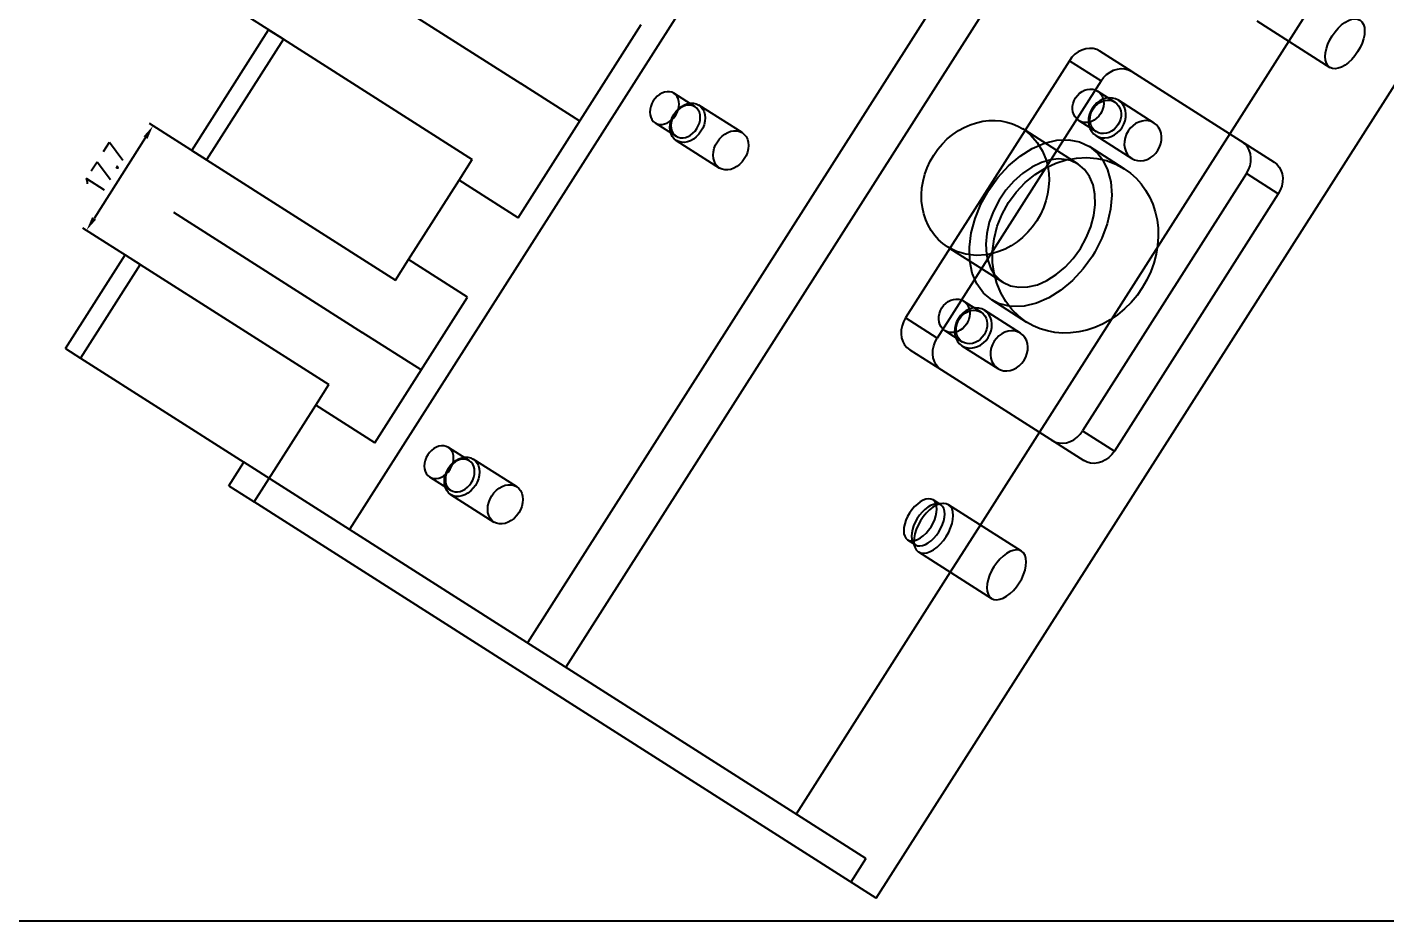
# Model space of a CAD drawing. Header units: millimetres. Extents: x 632 to 3922, y 1402 to 2001.
# Drawn here: x 2154.8 to 2349, y 1407 to 1534.7 of the extents above; entities that cross this region are included whole.
import ezdxf
from ezdxf.lldxf.tags import DXFTag

# ---------------------------------------------------------------- set-up
doc = ezdxf.new("R2010")
doc.units = ezdxf.units.MM
for name, color, linetype in [('6', 6, 'Continuous'), ('7', 7, 'Continuous'), ('8', 8, 'Continuous'), ('CE', 1, 'CENTER'), ('DIM', 7, 'Continuous'), ('H1', 2, 'HIDDEN')]:
    doc.layers.add(name, color=color, linetype=linetype)
doc.styles.add('SY', font='romans.shx', dxfattribs={"width": 0.85, "height": 3, "bigfont": 'ghs.shx'})
tags = doc.linetypes.add('CENTER', pattern=[2, 1.25, -0.25, 0.25, -0.25]).pattern_tags.tags
tags[10:11] = [DXFTag(74, 4), DXFTag(75, 0), DXFTag(340, '0'), DXFTag(46, 1.0), DXFTag(50, 0.0), DXFTag(44, 0.0), DXFTag(45, 0.0)]
tags[8:9] = [DXFTag(74, 4), DXFTag(75, 0), DXFTag(340, '0'), DXFTag(46, 1.0), DXFTag(50, 0.0), DXFTag(44, 0.0), DXFTag(45, 0.0)]
tags[6:7] = [DXFTag(74, 4), DXFTag(75, 0), DXFTag(340, '0'), DXFTag(46, 1.0), DXFTag(50, 0.0), DXFTag(44, 0.0), DXFTag(45, 0.0)]
tags[4:5] = [DXFTag(74, 4), DXFTag(75, 0), DXFTag(340, '0'), DXFTag(46, 1.0), DXFTag(50, 0.0), DXFTag(44, 0.0), DXFTag(45, 0.0)]
tags = doc.linetypes.add('HIDDEN', pattern=[0.375, 0.25, -0.125]).pattern_tags.tags
tags[6:7] = [DXFTag(74, 4), DXFTag(75, 0), DXFTag(340, '0'), DXFTag(46, 1.0), DXFTag(50, 0.0), DXFTag(44, 0.0), DXFTag(45, 0.0)]
tags[4:5] = [DXFTag(74, 4), DXFTag(75, 0), DXFTag(340, '0'), DXFTag(46, 1.0), DXFTag(50, 0.0), DXFTag(44, 0.0), DXFTag(45, 0.0)]
doc.dimstyles.new('BaseStyle', dxfattribs={"dimtxt": 3, "dimasz": 2, "dimexe": 0.6, "dimexo": 0, "dimgap": 1, "dimtad": 1, "dimdsep": 46, "dimtxsty": 'SY', "dimcen": 0, "dimclrd": 3, "dimclre": 3, "dimclrt": 7, "dimaunit": 1, "dimazin": 0, "dimtfac": 1, "dimtmove": 0, "dimatfit": 3, "dimfxl": 1, "dimtolj": 1, "dimtzin": 0, "dimarcsym": 0})

# ---------------------------------------------------------------- blocks, each defined once
blk = doc.blocks.new('*D648')
at = {"layer": 'Defpoints', "color": 0}
for p in [(2205.31, 1554.7), (2183.18, 1538.29), (2191.49, 1533)]:
    blk.add_point(p, dxfattribs=at)
at = {"layer": 'DIM', "color": 3, "lineweight": -2}
for p, q in [((2205.31, 1554.7), (2196.5, 1560.31)), ((2195.93, 1558.3), (2184.25, 1539.98)), ((2191.49, 1533), (2182.67, 1538.61))]:
    blk.add_line(p, q, dxfattribs=at)
at = {"layer": 'DIM', "color": 3}
for points in [[(2196.21, 1558.12), (2195.65, 1558.48), (2197, 1559.99)], [(2183.97, 1540.16), (2184.54, 1539.8), (2183.18, 1538.29)]]:
    blk.add_solid(points, dxfattribs=at)
at = {"layer": 'DIM', "color": 7, "insert": (2187.98, 1550.48), "char_height": 3, "attachment_point": 5, "rotation": 57.4996, "style": 'SY', "bg_fill": 3, "box_fill_scale": 1.1, "bg_fill_color": 256, "bg_fill_true_color": 13158600, "bg_fill_transparency": 0}
blk.add_mtext('\\A1;25.73', dxfattribs=at)
blk = doc.blocks.new('*D649')
at = {"layer": 'Defpoints', "color": 0}
for p in [(2180.5, 1515.75), (2163.33, 1505.7), (2170.99, 1500.82)]:
    blk.add_point(p, dxfattribs=at)
at = {"layer": 'DIM', "color": 3, "lineweight": -2}
for p, q in [((2180.5, 1515.75), (2172.33, 1520.95)), ((2171.76, 1518.94), (2164.41, 1507.39)), ((2170.99, 1500.82), (2162.82, 1506.02))]:
    blk.add_line(p, q, dxfattribs=at)
at = {"layer": 'DIM', "color": 3}
for points in [[(2172.05, 1518.76), (2171.48, 1519.12), (2172.84, 1520.63)], [(2164.12, 1507.57), (2164.69, 1507.21), (2163.33, 1505.7)]]:
    blk.add_solid(points, dxfattribs=at)
at = {"layer": 'DIM', "color": 7, "insert": (2165.98, 1514.51), "char_height": 3, "attachment_point": 5, "rotation": 57.4996, "style": 'SY', "bg_fill": 3, "box_fill_scale": 1.1, "bg_fill_color": 256, "bg_fill_true_color": 13158600, "bg_fill_transparency": 0}
blk.add_mtext('\\A1;17.7', dxfattribs=at)
blk = doc.blocks.new('A$C2EA02300')
blk.add_line((9, 9), (832, 9))

msp = doc.modelspace()

# ---------------------------------------------------------------- linework, layer by layer
at = {"layer": '7'}
for p, q in [((2276.19, 1410.215), (2377.204, 1568.771)), ((2178.359, 1517.109), (2189.35, 1534.361)), ((2189.35, 1534.361), (2191.487, 1532.999)), ((2225.018, 1507.488), (2242.603, 1535.09)), ((2191.487, 1532.999), (2180.496, 1515.747)), ((2191.487, 1532.999), (2218.464, 1515.812)), ((2312.692, 1528.413), (2333.035, 1515.453)), ((2308.322, 1527.047), (2284.895, 1490.276)), ((2178.359, 1517.109), (2180.496, 1515.747)), ((2180.496, 1515.747), (2207.474, 1498.561)), ((2216.584, 1512.861), (2218.464, 1515.812)), ((2209.354, 1501.512), (2216.584, 1512.861)), ((2225.018, 1507.488), (2216.584, 1512.861)), ((2329.113, 1513.802), (2305.686, 1477.03)), ((2333.644, 1510.915), (2310.218, 1474.143)), ((2160.312, 1488.781), (2168.85, 1502.184)), ((2168.85, 1502.184), (2170.988, 1500.822)), ((2207.474, 1498.561), (2209.354, 1501.512)), ((2217.788, 1496.139), (2209.354, 1501.512)), ((2170.988, 1500.822), (2162.449, 1487.419)), ((2170.988, 1500.822), (2197.965, 1483.636)), ((2204.519, 1475.311), (2217.788, 1496.139)), ((2160.312, 1488.781), (2162.449, 1487.419)), ((2162.449, 1487.419), (2185.801, 1472.542)), ((2285.504, 1485.738), (2305.848, 1472.777)), ((2196.085, 1480.684), (2197.965, 1483.636)), ((2187.277, 1466.859), (2196.085, 1480.684)), ((2204.519, 1475.311), (2196.085, 1480.684)), ((2183.652, 1469.169), (2185.801, 1472.542)), ((2183.652, 1469.169), (2187.277, 1466.859)), ((2276.19, 1410.215), (2187.277, 1466.859))]:
    msp.add_line(p, q, dxfattribs=at)
for points in [[(2308.322, 1527.047, 0), (2308.686, 1527.536, 0), (2309.115, 1527.961, 0), (2309.596, 1528.311, 0), (2310.113, 1528.574, 0), (2310.652, 1528.742, 0), (2311.195, 1528.811, 0), (2311.727, 1528.778, 0), (2312.231, 1528.644, 0), (2312.692, 1528.413, 0)], [(2315.914, 1521.025, 0), (2315.519, 1521.222, 0), (2315.087, 1521.337, 0), (2314.631, 1521.366, 0), (2314.166, 1521.307, 0), (2313.704, 1521.162, 0), (2313.26, 1520.937, 0), (2312.848, 1520.637, 0), (2312.481, 1520.273, 0), (2312.168, 1519.854, 0), (2311.921, 1519.394, 0), (2311.746, 1518.907, 0), (2311.648, 1518.407, 0), (2311.632, 1517.91, 0), (2311.696, 1517.43, 0), (2311.839, 1516.983, 0), (2312.058, 1516.582, 0), (2312.344, 1516.239, 0), (2312.69, 1515.964, 0)], [(2316.436, 1517.135, 0), (2316.684, 1517.595, 0), (2316.859, 1518.082, 0), (2316.956, 1518.582, 0), (2316.973, 1519.08, 0), (2316.909, 1519.559, 0), (2316.765, 1520.006, 0), (2316.547, 1520.407, 0), (2316.26, 1520.75, 0), (2315.914, 1521.025, 0)], [(2329.113, 1513.802, 0), (2329.402, 1514.339, 0), (2329.606, 1514.907, 0), (2329.72, 1515.49, 0), (2329.739, 1516.07, 0), (2329.664, 1516.63, 0), (2329.497, 1517.151, 0), (2329.242, 1517.619, 0), (2328.908, 1518.02, 0), (2328.504, 1518.34, 0)], [(2312.69, 1515.964, 0), (2313.086, 1515.767, 0), (2313.518, 1515.652, 0), (2313.973, 1515.624, 0), (2314.439, 1515.683, 0), (2314.901, 1515.827, 0), (2315.344, 1516.052, 0), (2315.756, 1516.352, 0), (2316.124, 1516.716, 0), (2316.436, 1517.135, 0)], [(2300.705, 1514.776, 0), (2300.839, 1513.834, 0), (2300.88, 1512.864, 0), (2300.825, 1511.875, 0), (2300.674, 1510.879, 0), (2300.426, 1509.887, 0), (2300.084, 1508.911, 0), (2299.649, 1507.964, 0), (2299.128, 1507.057, 0), (2298.526, 1506.201, 0), (2297.851, 1505.406, 0), (2297.111, 1504.684, 0), (2296.317, 1504.04, 0), (2295.478, 1503.482, 0), (2294.605, 1503.015, 0), (2293.708, 1502.642, 0), (2292.798, 1502.365, 0)], [(2311.632, 1514.5, 0), (2312.505, 1513.872, 0), (2313.309, 1513.152, 0), (2314.037, 1512.342, 0), (2314.682, 1511.45, 0), (2315.238, 1510.48, 0), (2315.699, 1509.441, 0), (2316.059, 1508.341, 0), (2316.312, 1507.187, 0), (2316.455, 1505.99, 0), (2316.483, 1504.762, 0), (2316.394, 1503.513, 0), (2316.187, 1502.258, 0), (2315.862, 1501.01, 0), (2315.422, 1499.782, 0), (2314.869, 1498.59, 0), (2314.211, 1497.448, 0), (2313.453, 1496.368, 0), (2312.606, 1495.363, 0), (2311.68, 1494.445, 0), (2310.686, 1493.623, 0), (2309.636, 1492.905, 0), (2308.542, 1492.297, 0), (2307.417, 1491.803, 0), (2306.272, 1491.427, 0), (2305.119, 1491.169, 0), (2303.97, 1491.03, 0), (2302.833, 1491.009, 0), (2301.72, 1491.103, 0), (2300.638, 1491.31, 0), (2299.597, 1491.628, 0), (2298.604, 1492.052, 0), (2297.666, 1492.579, 0)], [(2300.407, 1514.623, 0), (2301.852, 1515.283, 0), (2303.331, 1515.747, 0), (2304.817, 1516.015, 0), (2306.289, 1516.085, 0), (2307.725, 1515.963, 0), (2309.105, 1515.653, 0), (2310.413, 1515.163, 0), (2311.632, 1514.5, 0)], [(2305.039, 1515.149, 0), (2303.968, 1515.651, 0), (2303.475, 1515.782, 0)], [(2305.362, 1503.085, 0), (2306.209, 1504.605, 0), (2306.856, 1506.189, 0), (2307.286, 1507.788, 0), (2307.483, 1509.356, 0), (2307.443, 1510.843, 0), (2307.167, 1512.204, 0), (2306.663, 1513.399, 0), (2305.946, 1514.39, 0), (2305.039, 1515.149, 0)], [(2308.52, 1515.809, 0), (2309.258, 1514.328, 0), (2309.705, 1512.616, 0), (2309.846, 1510.724, 0), (2309.679, 1508.711, 0), (2309.207, 1506.637, 0), (2308.445, 1504.565, 0), (2307.417, 1502.559, 0), (2307.072, 1501.996, 0)], [(2333.035, 1515.453, 0), (2333.439, 1515.133, 0), (2333.773, 1514.732, 0), (2334.028, 1514.264, 0), (2334.196, 1513.743, 0), (2334.271, 1513.183, 0), (2334.251, 1512.603, 0), (2334.137, 1512.02, 0), (2333.933, 1511.452, 0), (2333.644, 1510.915, 0)], [(2294.292, 1498.28, 0), (2295.363, 1497.778, 0), (2296.564, 1497.547, 0), (2297.86, 1497.595, 0), (2299.211, 1497.92, 0), (2300.575, 1498.512, 0), (2301.912, 1499.354, 0), (2303.181, 1500.419, 0), (2304.342, 1501.676, 0), (2305.362, 1503.085, 0)], [(2297.666, 1492.579, 0), (2296.55, 1493.403, 0), (2295.553, 1494.381, 0), (2294.689, 1495.501, 0), (2293.971, 1496.751, 0), (2293.414, 1498.114, 0), (2293.028, 1499.575, 0), (2292.824, 1501.111, 0), (2292.811, 1502.7, 0)], [(2307.072, 1501.996, 0), (2305.746, 1500.163, 0), (2304.236, 1498.53, 0), (2302.587, 1497.145, 0), (2300.849, 1496.051, 0), (2299.075, 1495.281, 0), (2297.319, 1494.858, 0), (2295.634, 1494.796, 0), (2295.164, 1494.846, 0)], [(2293.057, 1499.429, 0), (2293.887, 1498.569, 0), (2294.292, 1498.28, 0)], [(2296.786, 1491, 0), (2296.391, 1491.198, 0), (2295.959, 1491.313, 0), (2295.503, 1491.341, 0), (2295.037, 1491.282, 0), (2294.576, 1491.138, 0), (2294.132, 1490.912, 0), (2293.72, 1490.613, 0), (2293.353, 1490.248, 0), (2293.04, 1489.829, 0), (2292.793, 1489.369, 0), (2292.618, 1488.882, 0), (2292.52, 1488.382, 0), (2292.504, 1487.885, 0), (2292.568, 1487.406, 0), (2292.711, 1486.959, 0), (2292.93, 1486.557, 0), (2293.216, 1486.214, 0), (2293.562, 1485.94, 0)], [(2285.504, 1485.738, 0), (2285.101, 1486.058, 0), (2284.766, 1486.458, 0), (2284.512, 1486.926, 0), (2284.344, 1487.448, 0), (2284.269, 1488.007, 0), (2284.289, 1488.587, 0), (2284.402, 1489.17, 0), (2284.607, 1489.739, 0), (2284.895, 1490.276, 0)], [(2297.308, 1487.111, 0), (2297.556, 1487.571, 0), (2297.731, 1488.058, 0), (2297.828, 1488.558, 0), (2297.845, 1489.055, 0), (2297.781, 1489.534, 0), (2297.637, 1489.981, 0), (2297.419, 1490.383, 0), (2297.132, 1490.726, 0), (2296.786, 1491, 0)], [(2293.562, 1485.94, 0), (2293.957, 1485.742, 0), (2294.389, 1485.627, 0), (2294.845, 1485.599, 0), (2295.311, 1485.658, 0), (2295.773, 1485.802, 0), (2296.216, 1486.028, 0), (2296.628, 1486.327, 0), (2296.996, 1486.692, 0), (2297.308, 1487.111, 0)], [(2301.316, 1475.664, 0), (2301.777, 1475.434, 0), (2302.281, 1475.3, 0), (2302.813, 1475.267, 0), (2303.356, 1475.336, 0), (2303.895, 1475.504, 0), (2304.412, 1475.767, 0), (2304.893, 1476.116, 0), (2305.322, 1476.542, 0), (2305.686, 1477.03, 0)], [(2310.218, 1474.143, 0), (2309.853, 1473.655, 0), (2309.425, 1473.229, 0), (2308.944, 1472.88, 0), (2308.427, 1472.617, 0), (2307.888, 1472.449, 0), (2307.344, 1472.38, 0), (2306.813, 1472.413, 0), (2306.309, 1472.547, 0), (2305.848, 1472.777, 0)]]:
    msp.add_polyline3d(points, dxfattribs=at)
at = {"layer": '8'}
for p, q in [((2333.644, 1510.915), (2329.113, 1513.802)), ((2305.686, 1477.03), (2310.218, 1474.143))]:
    msp.add_line(p, q, dxfattribs=at)
at = {"layer": 'CE'}
for p, q in [((2198.399, 1543.849), (2225.376, 1526.662)), ((2233.81, 1521.289), (2225.376, 1526.662)), ((2175.742, 1508.285), (2202.719, 1491.098)), ((2211.153, 1485.725), (2202.719, 1491.098))]:
    msp.add_line(p, q, dxfattribs=at)
at = {"layer": 'H1'}
for p, q in [((2297.617, 1614.732), (2200.902, 1462.922)), ((2323.048, 1598.53), (2226.333, 1446.72)), ((2328.526, 1595.04), (2231.811, 1443.23)), ((2339.43, 1539.48), (2335.132, 1532.733)), ((2330.59, 1535.626), (2341.023, 1528.98)), ((2335.132, 1532.733), (2326.696, 1519.492)), ((2312.692, 1528.413), (2308.161, 1531.3)), ((2303.79, 1529.934), (2280.364, 1493.163)), ((2303.79, 1529.934), (2308.322, 1527.047)), ((2250.288, 1523.35), (2247.275, 1525.27)), ((2310.298, 1524.01), (2307.806, 1525.598)), ((2315.914, 1521.025), (2310.794, 1524.287)), ((2257.02, 1519.654), (2250.831, 1523.597)), ((2244.589, 1521.053), (2247.602, 1519.133)), ((2305.12, 1521.381), (2307.612, 1519.793)), ((2247.607, 1518.537), (2253.796, 1514.594)), ((2297.451, 1519.983), (2297.137, 1520.183)), ((2301.982, 1517.096), (2297.451, 1519.983)), ((2326.696, 1519.492), (2299.508, 1476.816)), ((2307.57, 1519.227), (2312.69, 1515.964)), ((2305.039, 1515.149), (2301.982, 1517.096)), ((2311.632, 1514.5), (2306.657, 1517.676)), ((2286.389, 1503.314), (2286.704, 1503.114)), ((2286.704, 1503.114), (2291.235, 1500.227)), ((2291.235, 1500.227), (2294.292, 1498.28)), ((2291.17, 1493.985), (2288.678, 1495.573)), ((2292.685, 1495.745), (2297.666, 1492.579)), ((2284.895, 1490.276), (2280.364, 1493.163)), ((2296.786, 1491), (2291.666, 1494.262)), ((2285.991, 1491.356), (2288.484, 1489.768)), ((2280.973, 1488.625), (2285.504, 1485.738)), ((2288.442, 1489.202), (2293.562, 1485.94)), ((2299.508, 1476.816), (2291.073, 1463.575)), ((2218.05, 1472.747), (2215.037, 1474.666)), ((2274.714, 1415.898), (2185.801, 1472.542)), ((2224.782, 1469.051), (2218.592, 1472.994)), ((2212.351, 1470.449), (2215.363, 1468.53)), ((2215.369, 1467.934), (2221.558, 1463.991)), ((2285.425, 1466.432), (2284.299, 1467.15)), ((2285.134, 1466.617), (2284.736, 1466.591)), ((2285.714, 1466.656), (2285.134, 1466.617)), ((2296.964, 1459.822), (2286.531, 1466.468)), ((2291.073, 1463.575), (2286.774, 1456.828)), ((2280.672, 1461.457), (2281.799, 1460.739)), ((2281.363, 1461.297), (2281.507, 1460.924)), ((2281.507, 1460.924), (2281.717, 1460.382)), ((2282.233, 1459.721), (2292.665, 1453.075)), ((2286.774, 1456.828), (2264.745, 1422.249)), ((2274.714, 1415.898), (2272.565, 1412.524))]:
    msp.add_line(p, q, dxfattribs=at)
for points in [[(2341.023, 1528.98, 0), (2340.741, 1529.232, 0), (2340.532, 1529.578, 0), (2340.404, 1530.009, 0), (2340.36, 1530.511, 0), (2340.402, 1531.069, 0), (2340.528, 1531.667, 0), (2340.734, 1532.285, 0), (2341.014, 1532.905, 0), (2341.359, 1533.508, 0), (2341.76, 1534.076, 0), (2342.204, 1534.592, 0), (2342.677, 1535.04, 0), (2343.165, 1535.406, 0), (2343.653, 1535.68, 0), (2344.127, 1535.852, 0), (2344.572, 1535.918, 0), (2344.974, 1535.876, 0), (2345.321, 1535.727, 0)], [(2345.321, 1535.727, 0), (2345.603, 1535.475, 0), (2345.811, 1535.128, 0), (2345.94, 1534.697, 0), (2345.983, 1534.195, 0), (2345.942, 1533.637, 0), (2345.816, 1533.04, 0), (2345.61, 1532.422, 0), (2345.33, 1531.802, 0), (2344.985, 1531.199, 0)], [(2308.161, 1531.3, 0), (2307.7, 1531.531, 0), (2307.196, 1531.665, 0), (2306.664, 1531.698, 0), (2306.12, 1531.629, 0), (2305.582, 1531.461, 0), (2305.064, 1531.198, 0), (2304.584, 1530.848, 0), (2304.155, 1530.423, 0), (2303.79, 1529.934, 0)], [(2344.985, 1531.199, 0), (2344.584, 1530.63, 0), (2344.14, 1530.114, 0), (2343.667, 1529.666, 0), (2343.179, 1529.3, 0), (2342.691, 1529.027, 0), (2342.217, 1528.854, 0), (2341.772, 1528.788, 0), (2341.37, 1528.83, 0), (2341.023, 1528.98, 0)], [(2247.275, 1525.27, 0), (2246.977, 1525.415, 0), (2246.646, 1525.492, 0), (2246.294, 1525.498, 0), (2245.931, 1525.433, 0), (2245.567, 1525.299, 0), (2245.215, 1525.1, 0), (2244.885, 1524.842, 0), (2244.587, 1524.533, 0), (2244.329, 1524.182, 0), (2244.12, 1523.801, 0), (2243.966, 1523.4, 0), (2243.872, 1522.991, 0), (2243.841, 1522.588, 0), (2243.873, 1522.202, 0), (2243.967, 1521.846, 0), (2244.122, 1521.529, 0), (2244.331, 1521.262, 0), (2244.589, 1521.053, 0)], [(2244.589, 1521.053, 0), (2244.888, 1520.907, 0), (2245.218, 1520.83, 0), (2245.571, 1520.824, 0), (2245.934, 1520.889, 0), (2246.297, 1521.023, 0), (2246.649, 1521.222, 0), (2246.979, 1521.48, 0), (2247.278, 1521.789, 0), (2247.535, 1522.14, 0), (2247.744, 1522.521, 0), (2247.898, 1522.922, 0), (2247.992, 1523.331, 0), (2248.024, 1523.734, 0), (2247.992, 1524.12, 0), (2247.897, 1524.476, 0), (2247.743, 1524.793, 0), (2247.533, 1525.06, 0), (2247.275, 1525.27, 0)], [(2305.12, 1521.381, 0), (2304.831, 1521.609, 0), (2304.592, 1521.895, 0), (2304.41, 1522.23, 0), (2304.291, 1522.602, 0), (2304.237, 1523.002, 0), (2304.251, 1523.416, 0), (2304.332, 1523.832, 0), (2304.478, 1524.239, 0), (2304.685, 1524.622, 0), (2304.945, 1524.971, 0), (2305.251, 1525.275, 0), (2305.594, 1525.524, 0), (2305.964, 1525.712, 0), (2306.349, 1525.832, 0), (2306.737, 1525.881, 0), (2307.117, 1525.858, 0), (2307.477, 1525.762, 0), (2307.806, 1525.598, 0)], [(2310.794, 1524.287, 0), (2310.399, 1524.485, 0), (2309.967, 1524.599, 0), (2309.511, 1524.628, 0), (2309.045, 1524.569, 0), (2308.583, 1524.425, 0), (2308.14, 1524.199, 0), (2307.728, 1523.9, 0), (2307.36, 1523.535, 0), (2307.048, 1523.116, 0), (2306.8, 1522.656, 0), (2306.625, 1522.169, 0), (2306.528, 1521.669, 0), (2306.511, 1521.172, 0), (2306.575, 1520.693, 0), (2306.719, 1520.245, 0), (2306.937, 1519.844, 0), (2307.224, 1519.501, 0), (2307.57, 1519.227, 0)], [(2307.612, 1519.793, 0), (2307.323, 1520.022, 0), (2307.085, 1520.307, 0), (2306.903, 1520.642, 0), (2306.783, 1521.014, 0), (2306.729, 1521.414, 0), (2306.743, 1521.828, 0), (2306.825, 1522.245, 0), (2306.971, 1522.651, 0), (2307.177, 1523.034, 0), (2307.437, 1523.383, 0), (2307.744, 1523.687, 0), (2308.087, 1523.937, 0), (2308.456, 1524.124, 0), (2308.841, 1524.245, 0), (2309.229, 1524.294, 0), (2309.609, 1524.27, 0), (2309.969, 1524.174, 0), (2310.298, 1524.01, 0)], [(2307.806, 1525.598, 0), (2308.094, 1525.369, 0), (2308.333, 1525.083, 0), (2308.515, 1524.749, 0), (2308.635, 1524.376, 0), (2308.667, 1524.199, 0)], [(2308.667, 1524.199, 0), (2308.691, 1523.792, 0), (2308.646, 1523.375, 0), (2308.535, 1522.961, 0), (2308.362, 1522.564, 0), (2308.241, 1522.356, 0)], [(2311.316, 1520.397, 0), (2311.563, 1520.857, 0), (2311.738, 1521.345, 0), (2311.836, 1521.845, 0), (2311.853, 1522.342, 0), (2311.788, 1522.821, 0), (2311.645, 1523.268, 0), (2311.426, 1523.669, 0), (2311.14, 1524.013, 0), (2310.794, 1524.287, 0)], [(2247.607, 1518.537, 0), (2247.297, 1518.788, 0), (2247.046, 1519.109, 0), (2246.861, 1519.489, 0), (2246.747, 1519.917, 0), (2246.709, 1520.38, 0), (2246.747, 1520.864, 0), (2246.86, 1521.354, 0), (2247.044, 1521.835, 0), (2247.295, 1522.293, 0)], [(2247.342, 1522.263, 0), (2247.133, 1521.882, 0), (2246.979, 1521.48, 0), (2246.885, 1521.072, 0), (2246.853, 1520.669, 0), (2246.885, 1520.283, 0), (2246.98, 1519.926, 0), (2247.134, 1519.61, 0), (2247.344, 1519.343, 0), (2247.602, 1519.133, 0)], [(2247.295, 1522.293, 0), (2247.604, 1522.714, 0), (2247.962, 1523.084, 0), (2248.359, 1523.394, 0), (2248.781, 1523.633, 0), (2249.217, 1523.793, 0), (2249.653, 1523.871, 0), (2250.075, 1523.864, 0), (2250.472, 1523.772, 0), (2250.831, 1523.597, 0)], [(2250.288, 1523.35, 0), (2249.989, 1523.496, 0), (2249.659, 1523.572, 0), (2249.307, 1523.578, 0), (2248.943, 1523.514, 0), (2248.58, 1523.38, 0), (2248.228, 1523.181, 0), (2247.898, 1522.923, 0), (2247.599, 1522.614, 0), (2247.342, 1522.263, 0)], [(2247.602, 1519.133, 0), (2247.9, 1518.988, 0), (2248.231, 1518.911, 0), (2248.583, 1518.905, 0), (2248.946, 1518.97, 0), (2249.31, 1519.104, 0), (2249.662, 1519.303, 0), (2249.992, 1519.561, 0), (2250.29, 1519.87, 0), (2250.548, 1520.22, 0), (2250.757, 1520.602, 0), (2250.911, 1521.003, 0), (2251.005, 1521.411, 0), (2251.036, 1521.815, 0), (2251.004, 1522.2, 0), (2250.91, 1522.557, 0), (2250.755, 1522.874, 0), (2250.546, 1523.141, 0), (2250.288, 1523.35, 0)], [(2250.831, 1523.597, 0), (2251.14, 1523.346, 0), (2251.391, 1523.026, 0), (2251.577, 1522.646, 0), (2251.69, 1522.218, 0), (2251.729, 1521.755, 0), (2251.691, 1521.271, 0), (2251.578, 1520.781, 0), (2251.393, 1520.3, 0), (2251.143, 1519.842, 0), (2250.833, 1519.421, 0), (2250.475, 1519.05, 0), (2250.079, 1518.741, 0), (2249.656, 1518.502, 0), (2249.221, 1518.341, 0), (2248.785, 1518.263, 0), (2248.362, 1518.271, 0), (2247.965, 1518.363, 0), (2247.607, 1518.537, 0)], [(2308.241, 1522.356, 0), (2307.981, 1522.007, 0), (2307.674, 1521.703, 0), (2307.331, 1521.454, 0), (2306.962, 1521.266, 0), (2306.751, 1521.191, 0)], [(2310.298, 1524.01, 0), (2310.587, 1523.781, 0), (2310.826, 1523.495, 0), (2311.008, 1523.161, 0), (2311.127, 1522.788, 0), (2311.181, 1522.389, 0), (2311.167, 1521.974, 0), (2311.086, 1521.558, 0), (2310.94, 1521.152, 0), (2310.733, 1520.768, 0)], [(2284.398, 1516.441, 0), (2284.981, 1517.272, 0), (2285.633, 1518.046, 0), (2286.346, 1518.753, 0), (2287.112, 1519.386, 0), (2287.921, 1519.938, 0), (2288.763, 1520.406, 0), (2289.63, 1520.786, 0), (2290.511, 1521.075, 0), (2291.399, 1521.274, 0), (2292.284, 1521.38, 0), (2293.159, 1521.396, 0), (2294.016, 1521.323, 0), (2294.849, 1521.163, 0), (2295.65, 1520.917, 0), (2296.415, 1520.59, 0), (2297.137, 1520.183, 0)], [(2306.751, 1521.191, 0), (2306.363, 1521.11, 0), (2305.978, 1521.101, 0), (2305.607, 1521.164, 0), (2305.263, 1521.298, 0), (2305.12, 1521.381, 0)], [(2307.57, 1519.227, 0), (2307.965, 1519.029, 0), (2308.397, 1518.914, 0), (2308.853, 1518.886, 0), (2309.319, 1518.945, 0), (2309.78, 1519.089, 0), (2310.224, 1519.314, 0), (2310.636, 1519.614, 0), (2311.003, 1519.979, 0), (2311.316, 1520.397, 0)], [(2310.733, 1520.768, 0), (2310.473, 1520.419, 0), (2310.167, 1520.116, 0), (2309.824, 1519.866, 0), (2309.454, 1519.678, 0), (2309.069, 1519.558, 0), (2308.681, 1519.509, 0), (2308.301, 1519.532, 0), (2307.941, 1519.628, 0), (2307.612, 1519.793, 0)], [(2253.796, 1514.594, 0), (2253.487, 1514.845, 0), (2253.236, 1515.166, 0), (2253.05, 1515.546, 0), (2252.937, 1515.974, 0), (2252.898, 1516.437, 0), (2252.936, 1516.92, 0), (2253.049, 1517.41, 0), (2253.234, 1517.892, 0), (2253.484, 1518.35, 0)], [(2253.484, 1518.35, 0), (2253.794, 1518.77, 0), (2254.152, 1519.141, 0), (2254.548, 1519.451, 0), (2254.971, 1519.689, 0), (2255.406, 1519.85, 0), (2255.842, 1519.928, 0), (2256.265, 1519.921, 0), (2256.662, 1519.829, 0), (2257.02, 1519.654, 0)], [(2257.02, 1519.654, 0), (2257.33, 1519.403, 0), (2257.581, 1519.082, 0), (2257.766, 1518.702, 0), (2257.88, 1518.274, 0), (2257.918, 1517.811, 0), (2257.88, 1517.328, 0), (2257.768, 1516.838, 0), (2257.583, 1516.356, 0), (2257.332, 1515.898, 0), (2257.023, 1515.478, 0), (2256.665, 1515.107, 0), (2256.269, 1514.797, 0), (2255.846, 1514.559, 0), (2255.41, 1514.398, 0), (2254.974, 1514.32, 0), (2254.552, 1514.327, 0), (2254.155, 1514.419, 0), (2253.796, 1514.594, 0)], [(2292.685, 1495.745, 0), (2291.504, 1496.73, 0), (2290.571, 1498.017, 0), (2289.914, 1499.57, 0), (2289.554, 1501.339, 0), (2289.501, 1503.272, 0), (2289.757, 1505.309, 0), (2290.314, 1507.389, 0), (2291.155, 1509.448, 0), (2292.254, 1511.424, 0), (2293.579, 1513.258, 0), (2295.089, 1514.892, 0), (2296.738, 1516.278, 0), (2298.475, 1517.373, 0), (2300.249, 1518.145, 0), (2302.005, 1518.569, 0), (2303.69, 1518.633, 0), (2305.253, 1518.335, 0), (2306.646, 1517.683, 0), (2306.657, 1517.676, 0)], [(2297.137, 1520.183, 0), (2298.248, 1519.322, 0), (2299.195, 1518.26, 0), (2299.952, 1517.019, 0), (2300.497, 1515.626, 0)], [(2286.389, 1503.314, 0), (2285.716, 1503.796, 0), (2285.096, 1504.351, 0), (2284.535, 1504.974, 0), (2284.038, 1505.66, 0), (2283.609, 1506.406, 0), (2283.254, 1507.206, 0), (2282.977, 1508.053, 0), (2282.781, 1508.942, 0), (2282.671, 1509.863, 0), (2282.649, 1510.809, 0), (2282.717, 1511.77, 0), (2282.876, 1512.737, 0), (2283.126, 1513.698, 0), (2283.465, 1514.643, 0), (2283.89, 1515.561, 0), (2284.398, 1516.441, 0)], [(2306.657, 1517.676, 0), (2307.836, 1516.689, 0), (2308.52, 1515.809, 0)], [(2301.143, 1515.779, 0), (2299.785, 1515.387, 0), (2298.424, 1514.732, 0), (2297.1, 1513.833, 0), (2295.854, 1512.718, 0), (2294.724, 1511.42, 0), (2293.744, 1509.98, 0), (2292.944, 1508.44, 0), (2292.348, 1506.847, 0), (2291.975, 1505.251, 0), (2291.835, 1503.699, 0), (2291.933, 1502.239, 0), (2292.074, 1501.544, 0)], [(2295.069, 1509.642, 0), (2296.176, 1511.159, 0), (2297.456, 1512.513, 0), (2298.878, 1513.675, 0), (2300.407, 1514.623, 0)], [(2300.497, 1515.626, 0), (2300.655, 1515.013, 0)], [(2300.655, 1515.013, 0), (2300.705, 1514.776, 0)], [(2303.475, 1515.782, 0), (2302.229, 1515.895, 0), (2301.143, 1515.779, 0)], [(2292.811, 1502.7, 0), (2293.024, 1504.486, 0), (2293.476, 1506.265, 0), (2294.162, 1507.998, 0), (2295.069, 1509.642, 0)], [(2291.94, 1502.194, 0), (2290.447, 1502.099, 0), (2289.002, 1502.261, 0), (2287.64, 1502.671, 0), (2286.389, 1503.314, 0)], [(2292.562, 1502.31, 0), (2291.94, 1502.194, 0)], [(2292.074, 1501.544, 0), (2292.524, 1500.305, 0), (2293.057, 1499.429, 0)], [(2292.798, 1502.365, 0), (2292.562, 1502.31, 0)], [(2285.991, 1491.356, 0), (2285.703, 1491.585, 0), (2285.464, 1491.871, 0), (2285.282, 1492.205, 0), (2285.163, 1492.577, 0), (2285.109, 1492.977, 0), (2285.123, 1493.391, 0), (2285.204, 1493.808, 0), (2285.35, 1494.214, 0), (2285.556, 1494.597, 0), (2285.817, 1494.946, 0), (2286.123, 1495.25, 0), (2286.466, 1495.5, 0), (2286.836, 1495.688, 0), (2287.221, 1495.808, 0), (2287.609, 1495.857, 0), (2287.989, 1495.833, 0), (2288.349, 1495.738, 0), (2288.678, 1495.573, 0)], [(2288.678, 1495.573, 0), (2288.966, 1495.344, 0), (2289.205, 1495.058, 0), (2289.387, 1494.724, 0), (2289.507, 1494.351, 0), (2289.539, 1494.175, 0)], [(2295.164, 1494.846, 0), (2293.647, 1495.25, 0), (2292.685, 1495.745, 0)], [(2280.364, 1493.163, 0), (2280.075, 1492.626, 0), (2279.871, 1492.057, 0), (2279.757, 1491.474, 0), (2279.738, 1490.894, 0), (2279.813, 1490.335, 0), (2279.98, 1489.813, 0), (2280.235, 1489.345, 0), (2280.569, 1488.945, 0), (2280.973, 1488.625, 0)], [(2291.666, 1494.262, 0), (2291.271, 1494.46, 0), (2290.839, 1494.575, 0), (2290.383, 1494.603, 0), (2289.917, 1494.544, 0), (2289.455, 1494.4, 0), (2289.012, 1494.175, 0), (2288.6, 1493.875, 0), (2288.232, 1493.51, 0), (2287.92, 1493.092, 0), (2287.672, 1492.632, 0), (2287.497, 1492.144, 0), (2287.4, 1491.645, 0), (2287.383, 1491.147, 0), (2287.447, 1490.668, 0), (2287.591, 1490.221, 0), (2287.809, 1489.82, 0), (2288.096, 1489.477, 0), (2288.442, 1489.202, 0)], [(2288.484, 1489.768, 0), (2288.195, 1489.997, 0), (2287.957, 1490.283, 0), (2287.775, 1490.617, 0), (2287.655, 1490.99, 0), (2287.601, 1491.389, 0), (2287.615, 1491.803, 0), (2287.697, 1492.22, 0), (2287.843, 1492.626, 0), (2288.049, 1493.009, 0), (2288.309, 1493.358, 0), (2288.615, 1493.662, 0), (2288.959, 1493.912, 0), (2289.328, 1494.1, 0), (2289.713, 1494.22, 0), (2290.101, 1494.269, 0), (2290.481, 1494.245, 0), (2290.841, 1494.15, 0), (2291.17, 1493.985, 0)], [(2289.539, 1494.175, 0), (2289.562, 1493.767, 0), (2289.518, 1493.35, 0), (2289.407, 1492.937, 0), (2289.234, 1492.539, 0), (2289.113, 1492.332, 0)], [(2291.17, 1493.985, 0), (2291.459, 1493.756, 0), (2291.698, 1493.47, 0), (2291.88, 1493.136, 0), (2291.999, 1492.764, 0), (2292.053, 1492.364, 0), (2292.039, 1491.95, 0), (2291.958, 1491.533, 0), (2291.812, 1491.127, 0), (2291.605, 1490.744, 0)], [(2292.188, 1490.373, 0), (2292.435, 1490.833, 0), (2292.61, 1491.32, 0), (2292.708, 1491.82, 0), (2292.724, 1492.317, 0), (2292.66, 1492.797, 0), (2292.517, 1493.244, 0), (2292.298, 1493.645, 0), (2292.012, 1493.988, 0), (2291.666, 1494.262, 0)], [(2287.623, 1491.166, 0), (2287.235, 1491.085, 0), (2286.849, 1491.076, 0), (2286.479, 1491.14, 0), (2286.135, 1491.274, 0), (2285.991, 1491.356, 0)], [(2289.113, 1492.332, 0), (2288.853, 1491.983, 0), (2288.546, 1491.679, 0), (2288.203, 1491.429, 0), (2287.834, 1491.241, 0), (2287.623, 1491.166, 0)], [(2288.442, 1489.202, 0), (2288.837, 1489.004, 0), (2289.269, 1488.89, 0), (2289.725, 1488.861, 0), (2290.191, 1488.92, 0), (2290.652, 1489.064, 0), (2291.096, 1489.29, 0), (2291.508, 1489.589, 0), (2291.875, 1489.954, 0), (2292.188, 1490.373, 0)], [(2291.605, 1490.744, 0), (2291.345, 1490.395, 0), (2291.039, 1490.091, 0), (2290.695, 1489.841, 0), (2290.326, 1489.653, 0), (2289.941, 1489.533, 0), (2289.553, 1489.484, 0), (2289.173, 1489.508, 0), (2288.813, 1489.603, 0), (2288.484, 1489.768, 0)], [(2215.037, 1474.666, 0), (2214.738, 1474.812, 0), (2214.408, 1474.888, 0), (2214.056, 1474.894, 0), (2213.692, 1474.83, 0), (2213.329, 1474.696, 0), (2212.977, 1474.497, 0), (2212.647, 1474.239, 0), (2212.348, 1473.93, 0), (2212.091, 1473.579, 0), (2211.882, 1473.198, 0), (2211.728, 1472.796, 0), (2211.634, 1472.388, 0), (2211.602, 1471.985, 0), (2211.634, 1471.599, 0), (2211.729, 1471.243, 0), (2211.883, 1470.926, 0), (2212.093, 1470.659, 0), (2212.351, 1470.449, 0)], [(2212.351, 1470.449, 0), (2212.649, 1470.304, 0), (2212.98, 1470.227, 0), (2213.332, 1470.221, 0), (2213.695, 1470.286, 0), (2214.059, 1470.42, 0), (2214.411, 1470.619, 0), (2214.741, 1470.877, 0), (2215.04, 1471.186, 0), (2215.297, 1471.536, 0), (2215.506, 1471.918, 0), (2215.66, 1472.319, 0), (2215.754, 1472.727, 0), (2215.785, 1473.131, 0), (2215.753, 1473.516, 0), (2215.659, 1473.873, 0), (2215.504, 1474.19, 0), (2215.295, 1474.457, 0), (2215.037, 1474.666, 0)], [(2215.057, 1471.69, 0), (2215.366, 1472.11, 0), (2215.724, 1472.481, 0), (2216.12, 1472.791, 0), (2216.543, 1473.029, 0), (2216.979, 1473.19, 0), (2217.414, 1473.268, 0), (2217.837, 1473.261, 0), (2218.234, 1473.169, 0), (2218.592, 1472.994, 0)], [(2218.05, 1472.747, 0), (2217.751, 1472.892, 0), (2217.42, 1472.969, 0), (2217.068, 1472.975, 0), (2216.705, 1472.91, 0), (2216.342, 1472.776, 0), (2215.99, 1472.577, 0), (2215.659, 1472.319, 0), (2215.361, 1472.011, 0), (2215.103, 1471.66, 0)], [(2215.363, 1468.53, 0), (2215.662, 1468.385, 0), (2215.993, 1468.308, 0), (2216.345, 1468.302, 0), (2216.708, 1468.367, 0), (2217.071, 1468.501, 0), (2217.423, 1468.7, 0), (2217.754, 1468.958, 0), (2218.052, 1469.266, 0), (2218.31, 1469.617, 0), (2218.519, 1469.999, 0), (2218.673, 1470.4, 0), (2218.767, 1470.808, 0), (2218.798, 1471.211, 0), (2218.766, 1471.597, 0), (2218.671, 1471.954, 0), (2218.517, 1472.27, 0), (2218.308, 1472.538, 0), (2218.05, 1472.747, 0)], [(2218.592, 1472.994, 0), (2218.902, 1472.743, 0), (2219.153, 1472.422, 0), (2219.338, 1472.042, 0), (2219.452, 1471.614, 0), (2219.49, 1471.151, 0), (2219.453, 1470.668, 0), (2219.34, 1470.178, 0), (2219.155, 1469.696, 0), (2218.904, 1469.238, 0), (2218.595, 1468.818, 0), (2218.237, 1468.447, 0), (2217.841, 1468.137, 0), (2217.418, 1467.899, 0), (2216.982, 1467.738, 0), (2216.546, 1467.66, 0), (2216.124, 1467.667, 0), (2215.727, 1467.759, 0), (2215.369, 1467.934, 0)], [(2215.369, 1467.934, 0), (2215.059, 1468.185, 0), (2214.808, 1468.506, 0), (2214.623, 1468.886, 0), (2214.509, 1469.314, 0), (2214.471, 1469.777, 0), (2214.508, 1470.26, 0), (2214.621, 1470.75, 0), (2214.806, 1471.232, 0), (2215.057, 1471.69, 0)], [(2215.103, 1471.66, 0), (2214.894, 1471.278, 0), (2214.741, 1470.877, 0), (2214.646, 1470.469, 0), (2214.615, 1470.066, 0), (2214.647, 1469.68, 0), (2214.742, 1469.323, 0), (2214.896, 1469.007, 0), (2215.105, 1468.739, 0), (2215.363, 1468.53, 0)], [(2221.246, 1467.746, 0), (2221.555, 1468.167, 0), (2221.913, 1468.538, 0), (2222.31, 1468.847, 0), (2222.732, 1469.086, 0), (2223.168, 1469.247, 0), (2223.604, 1469.325, 0), (2224.027, 1469.318, 0), (2224.423, 1469.225, 0), (2224.782, 1469.051, 0)], [(2224.782, 1469.051, 0), (2225.092, 1468.8, 0), (2225.343, 1468.479, 0), (2225.528, 1468.099, 0), (2225.642, 1467.671, 0), (2225.68, 1467.208, 0), (2225.642, 1466.724, 0), (2225.529, 1466.234, 0), (2225.345, 1465.753, 0), (2225.094, 1465.295, 0), (2224.785, 1464.874, 0), (2224.427, 1464.504, 0), (2224.03, 1464.194, 0), (2223.608, 1463.955, 0), (2223.172, 1463.795, 0), (2222.736, 1463.717, 0), (2222.313, 1463.724, 0), (2221.917, 1463.816, 0), (2221.558, 1463.991, 0)], [(2221.558, 1463.991, 0), (2221.249, 1464.242, 0), (2220.997, 1464.562, 0), (2220.812, 1464.942, 0), (2220.699, 1465.37, 0), (2220.66, 1465.833, 0), (2220.698, 1466.317, 0), (2220.811, 1466.807, 0), (2220.995, 1467.288, 0), (2221.246, 1467.746, 0)], [(2284.299, 1467.15, 0), (2284.005, 1467.275, 0), (2283.666, 1467.311, 0), (2283.291, 1467.255, 0), (2282.891, 1467.11, 0), (2282.479, 1466.879, 0), (2282.067, 1466.57, 0), (2281.668, 1466.192, 0), (2281.294, 1465.757, 0), (2280.956, 1465.277, 0), (2280.664, 1464.768, 0), (2280.428, 1464.245, 0), (2280.254, 1463.724, 0), (2280.148, 1463.22, 0), (2280.113, 1462.749, 0), (2280.15, 1462.325, 0), (2280.258, 1461.962, 0), (2280.434, 1461.669, 0), (2280.672, 1461.457, 0)], [(2284.736, 1466.591, 0), (2284.356, 1466.52, 0), (2283.953, 1466.361, 0), (2283.541, 1466.117, 0), (2283.13, 1465.797, 0), (2282.734, 1465.409, 0), (2282.365, 1464.966, 0), (2282.033, 1464.481, 0), (2281.75, 1463.968, 0), (2281.523, 1463.444, 0), (2281.359, 1462.925, 0), (2281.264, 1462.425, 0), (2281.241, 1461.961, 0), (2281.289, 1461.546, 0), (2281.363, 1461.297, 0)], [(2285.714, 1466.656, 0), (2285.264, 1466.573, 0), (2284.787, 1466.385, 0), (2284.297, 1466.096, 0), (2283.811, 1465.716, 0), (2283.341, 1465.256, 0), (2282.904, 1464.731, 0), (2282.511, 1464.156, 0), (2282.175, 1463.549, 0), (2281.906, 1462.928, 0), (2281.712, 1462.312, 0), (2281.6, 1461.72, 0), (2281.572, 1461.169, 0), (2281.629, 1460.677, 0), (2281.717, 1460.382, 0)], [(2284.015, 1463.329, 0), (2284.306, 1463.838, 0), (2284.543, 1464.361, 0), (2284.716, 1464.882, 0), (2284.822, 1465.386, 0), (2284.857, 1465.857, 0), (2284.82, 1466.281, 0), (2284.712, 1466.645, 0), (2284.537, 1466.937, 0), (2284.299, 1467.15, 0)], [(2285.425, 1466.432, 0), (2285.132, 1466.558, 0), (2284.793, 1466.593, 0), (2284.736, 1466.591, 0)], [(2285.141, 1462.611, 0), (2285.433, 1463.12, 0), (2285.669, 1463.643, 0), (2285.843, 1464.165, 0), (2285.949, 1464.668, 0), (2285.984, 1465.139, 0), (2285.947, 1465.563, 0), (2285.839, 1465.927, 0), (2285.663, 1466.219, 0), (2285.425, 1466.432, 0)], [(2286.531, 1466.468, 0), (2286.184, 1466.617, 0), (2285.782, 1466.66, 0), (2285.714, 1466.656, 0)], [(2286.195, 1461.94, 0), (2286.54, 1462.543, 0), (2286.82, 1463.163, 0), (2287.026, 1463.781, 0), (2287.152, 1464.379, 0), (2287.194, 1464.937, 0), (2287.15, 1465.439, 0), (2287.022, 1465.87, 0), (2286.813, 1466.216, 0), (2286.531, 1466.468, 0)], [(2280.672, 1461.457, 0), (2280.965, 1461.331, 0), (2281.304, 1461.295, 0), (2281.679, 1461.351, 0), (2282.079, 1461.496, 0), (2282.491, 1461.727, 0), (2282.903, 1462.036, 0), (2283.302, 1462.414, 0), (2283.676, 1462.849, 0), (2284.015, 1463.329, 0)], [(2281.799, 1460.739, 0), (2282.092, 1460.613, 0), (2282.431, 1460.577, 0), (2282.806, 1460.633, 0), (2283.206, 1460.778, 0), (2283.618, 1461.009, 0), (2284.03, 1461.318, 0), (2284.429, 1461.696, 0), (2284.803, 1462.131, 0), (2285.141, 1462.611, 0)], [(2281.363, 1461.297, 0), (2281.528, 1460.992, 0), (2281.757, 1460.767, 0), (2281.799, 1460.739, 0)], [(2281.717, 1460.382, 0), (2281.913, 1460.022, 0), (2282.184, 1459.754, 0), (2282.233, 1459.721, 0)], [(2282.233, 1459.721, 0), (2282.58, 1459.572, 0), (2282.982, 1459.53, 0), (2283.427, 1459.596, 0), (2283.901, 1459.768, 0), (2284.389, 1460.042, 0), (2284.877, 1460.408, 0), (2285.35, 1460.856, 0), (2285.794, 1461.372, 0), (2286.195, 1461.94, 0)], [(2296.964, 1459.822, 0), (2296.616, 1459.971, 0), (2296.214, 1460.013, 0), (2295.769, 1459.947, 0), (2295.296, 1459.775, 0), (2294.807, 1459.501, 0), (2294.319, 1459.135, 0), (2293.846, 1458.687, 0), (2293.403, 1458.171, 0), (2293.002, 1457.603, 0), (2292.656, 1457, 0), (2292.376, 1456.38, 0), (2292.17, 1455.762, 0), (2292.044, 1455.165, 0), (2292.003, 1454.606, 0), (2292.047, 1454.104, 0), (2292.175, 1453.673, 0), (2292.383, 1453.327, 0), (2292.665, 1453.075, 0)], [(2296.627, 1455.294, 0), (2296.973, 1455.897, 0), (2297.253, 1456.517, 0), (2297.459, 1457.135, 0), (2297.585, 1457.732, 0), (2297.626, 1458.29, 0), (2297.582, 1458.793, 0), (2297.454, 1459.224, 0), (2297.246, 1459.57, 0), (2296.964, 1459.822, 0)], [(2292.665, 1453.075, 0), (2293.013, 1452.926, 0), (2293.415, 1452.883, 0), (2293.859, 1452.949, 0), (2294.333, 1453.122, 0), (2294.822, 1453.395, 0), (2295.31, 1453.762, 0), (2295.783, 1454.209, 0), (2296.226, 1454.725, 0), (2296.627, 1455.294, 0)]]:
    msp.add_polyline3d(points, dxfattribs=at)

# ---------------------------------------------------------------- next in the draw order: dimensions: what is measured, and where the dimension line sits
at = {"layer": 'DIM'}
for p1, p2, distance, picture, middle in [((2205.311, 1554.698), (2191.487, 1532.999), -9.85, '*D648', (2187.983, 1550.484)), ((2180.496, 1515.747), (2170.988, 1500.822), -9.079, '*D649', (2165.977, 1514.506))]:
    dim = msp.add_aligned_dim(p1=p1, p2=p2, distance=distance, dimstyle='BaseStyle', override={"dimtfill": 1}, dxfattribs=at)
    dim.commit()
    dim.dimension.update_dxf_attribs({"geometry": picture, "text_midpoint": middle})

# ---------------------------------------------------------------- next in the draw order: block references
at = {"layer": '6'}
msp.add_blockref('A$C2EA02300', (1902.367, 1397.995), dxfattribs=at)

doc.saveas('drawing.dxf')
